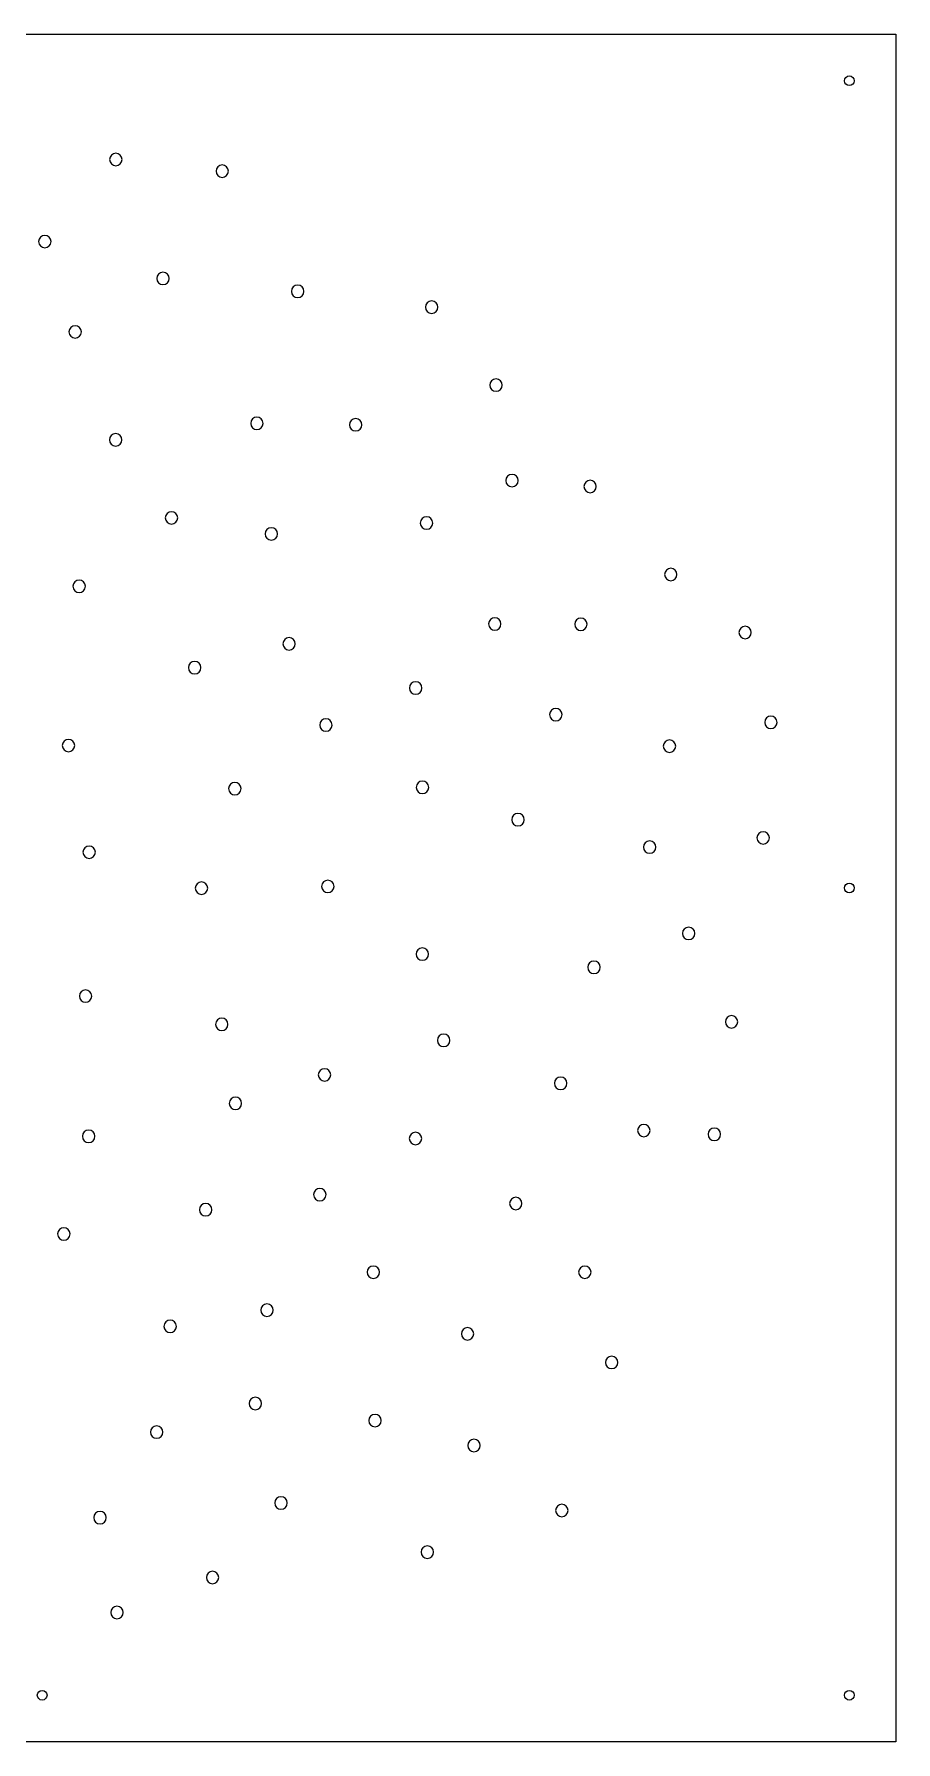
# Model space of a CAD drawing. Header units: millimetres. Extents: x -2422 to -1324, y 1673 to 2771.
# Drawn here: x -1878 to -1324, y 1673 to 2771 of the extents above; entities that cross this region are included whole.
import ezdxf

# ---------------------------------------------------------------- set-up
doc = ezdxf.new("R2010")
doc.units = ezdxf.units.MM
doc.header["$MEASUREMENT"] = 0
doc.layers.add('Make2D$visible$lines$EXPORTS', color=178, linetype='Continuous', true_color=0x000000)

msp = doc.modelspace()

# ---------------------------------------------------------------- linework, layer by layer
at = {"layer": 'Make2D$visible$lines$EXPORTS'}
msp.add_lwpolyline([(-2422, 1672.9), (-2422, 2771.1), (-1323.8, 2771.1), (-1323.8, 1672.9)], close=True, dxfattribs=at)
for centre in [(-1353.8, 2741.1, 952.1), (-1353.8, 2222, 952.1), (-1872.9, 1702.9, 952.1), (-1353.8, 1702.9, 952.1)]:
    msp.add_circle(centre, 3.12, dxfattribs=at)
for points in [[(-1825.5, 2694.5, 952.1), (-1823.3, 2694.5, 952.1), (-1821.5, 2692.8, 952.1), (-1821.5, 2690.5, 952.1), (-1821.5, 2688.3, 952.1), (-1823.3, 2686.5, 952.1), (-1825.5, 2686.5, 952.1), (-1827.7, 2686.5, 952.1), (-1829.5, 2688.3, 952.1), (-1829.5, 2690.5, 952.1), (-1829.5, 2692.8, 952.1), (-1827.7, 2694.5, 952.1), (-1825.5, 2694.5, 952.1)], [(-1757.1, 2687, 952.1), (-1754.9, 2687, 952.1), (-1753.1, 2685.2, 952.1), (-1753.1, 2683, 952.1), (-1753.1, 2680.8, 952.1), (-1754.9, 2679, 952.1), (-1757.1, 2679, 952.1), (-1759.3, 2679, 952.1), (-1761.1, 2680.8, 952.1), (-1761.1, 2683, 952.1), (-1761.1, 2685.2, 952.1), (-1759.3, 2687, 952.1), (-1757.1, 2687, 952.1)], [(-1871.2, 2641.7, 952.1), (-1869, 2641.7, 952.1), (-1867.2, 2639.9, 952.1), (-1867.2, 2637.7, 952.1), (-1867.2, 2635.5, 952.1), (-1869, 2633.7, 952.1), (-1871.2, 2633.7, 952.1), (-1873.4, 2633.7, 952.1), (-1875.2, 2635.5, 952.1), (-1875.2, 2637.7, 952.1), (-1875.2, 2639.9, 952.1), (-1873.4, 2641.7, 952.1), (-1871.2, 2641.7, 952.1)], [(-1795.2, 2618, 952.1), (-1793, 2618, 952.1), (-1791.2, 2616.2, 952.1), (-1791.2, 2614, 952.1), (-1791.2, 2611.8, 952.1), (-1793, 2610, 952.1), (-1795.2, 2610, 952.1), (-1797.4, 2610, 952.1), (-1799.2, 2611.8, 952.1), (-1799.2, 2614, 952.1), (-1799.2, 2616.2, 952.1), (-1797.4, 2618, 952.1), (-1795.2, 2618, 952.1)], [(-1708.6, 2609.7, 952.1), (-1706.3, 2609.7, 952.1), (-1704.6, 2608, 952.1), (-1704.6, 2605.7, 952.1), (-1704.6, 2603.5, 952.1), (-1706.3, 2601.7, 952.1), (-1708.6, 2601.7, 952.1), (-1710.8, 2601.7, 952.1), (-1712.6, 2603.5, 952.1), (-1712.6, 2605.7, 952.1), (-1712.6, 2608, 952.1), (-1710.8, 2609.7, 952.1), (-1708.6, 2609.7, 952.1)], [(-1622.4, 2599.5, 952.1), (-1620.2, 2599.5, 952.1), (-1618.4, 2597.7, 952.1), (-1618.4, 2595.5, 952.1), (-1618.4, 2593.3, 952.1), (-1620.2, 2591.5, 952.1), (-1622.4, 2591.5, 952.1), (-1624.6, 2591.5, 952.1), (-1626.4, 2593.3, 952.1), (-1626.4, 2595.5, 952.1), (-1626.4, 2597.7, 952.1), (-1624.6, 2599.5, 952.1), (-1622.4, 2599.5, 952.1)], [(-1851.7, 2583.6, 952.1), (-1849.5, 2583.6, 952.1), (-1847.7, 2581.8, 952.1), (-1847.7, 2579.6, 952.1), (-1847.7, 2577.4, 952.1), (-1849.5, 2575.6, 952.1), (-1851.7, 2575.6, 952.1), (-1853.9, 2575.6, 952.1), (-1855.7, 2577.4, 952.1), (-1855.7, 2579.6, 952.1), (-1855.7, 2581.8, 952.1), (-1853.9, 2583.6, 952.1), (-1851.7, 2583.6, 952.1)], [(-1581, 2549.4, 952.1), (-1578.8, 2549.4, 952.1), (-1577, 2547.6, 952.1), (-1577, 2545.4, 952.1), (-1577, 2543.2, 952.1), (-1578.8, 2541.4, 952.1), (-1581, 2541.4, 952.1), (-1583.2, 2541.4, 952.1), (-1585, 2543.2, 952.1), (-1585, 2545.4, 952.1), (-1585, 2547.6, 952.1), (-1583.2, 2549.4, 952.1), (-1581, 2549.4, 952.1)], [(-1734.8, 2524.8, 952.1), (-1732.6, 2524.8, 952.1), (-1730.8, 2523, 952.1), (-1730.8, 2520.8, 952.1), (-1730.8, 2518.6, 952.1), (-1732.6, 2516.8, 952.1), (-1734.8, 2516.8, 952.1), (-1737.1, 2516.8, 952.1), (-1738.8, 2518.6, 952.1), (-1738.8, 2520.8, 952.1), (-1738.8, 2523, 952.1), (-1737.1, 2524.8, 952.1), (-1734.8, 2524.8, 952.1)], [(-1671.3, 2523.9, 952.1), (-1669.1, 2523.9, 952.1), (-1667.3, 2522.1, 952.1), (-1667.3, 2519.9, 952.1), (-1667.3, 2517.6, 952.1), (-1669.1, 2515.9, 952.1), (-1671.3, 2515.9, 952.1), (-1673.5, 2515.9, 952.1), (-1675.3, 2517.6, 952.1), (-1675.3, 2519.9, 952.1), (-1675.3, 2522.1, 952.1), (-1673.5, 2523.9, 952.1), (-1671.3, 2523.9, 952.1)], [(-1825.6, 2514.2, 952.1), (-1823.4, 2514.2, 952.1), (-1821.6, 2512.4, 952.1), (-1821.6, 2510.2, 952.1), (-1821.6, 2508, 952.1), (-1823.4, 2506.2, 952.1), (-1825.6, 2506.2, 952.1), (-1827.8, 2506.2, 952.1), (-1829.6, 2508, 952.1), (-1829.6, 2510.2, 952.1), (-1829.6, 2512.4, 952.1), (-1827.8, 2514.2, 952.1), (-1825.6, 2514.2, 952.1)], [(-1570.7, 2488, 952.1), (-1568.5, 2488, 952.1), (-1566.7, 2486.2, 952.1), (-1566.7, 2484, 952.1), (-1566.7, 2481.8, 952.1), (-1568.5, 2480, 952.1), (-1570.7, 2480, 952.1), (-1572.9, 2480, 952.1), (-1574.7, 2481.8, 952.1), (-1574.7, 2484, 952.1), (-1574.7, 2486.2, 952.1), (-1572.9, 2488, 952.1), (-1570.7, 2488, 952.1)], [(-1520.5, 2484.2, 952.1), (-1518.3, 2484.2, 952.1), (-1516.5, 2482.4, 952.1), (-1516.5, 2480.2, 952.1), (-1516.5, 2478, 952.1), (-1518.3, 2476.2, 952.1), (-1520.5, 2476.2, 952.1), (-1522.7, 2476.2, 952.1), (-1524.5, 2478, 952.1), (-1524.5, 2480.2, 952.1), (-1524.5, 2482.4, 952.1), (-1522.7, 2484.2, 952.1), (-1520.5, 2484.2, 952.1)], [(-1789.7, 2464, 952.1), (-1787.5, 2464, 952.1), (-1785.7, 2462.2, 952.1), (-1785.7, 2460, 952.1), (-1785.7, 2457.8, 952.1), (-1787.5, 2456, 952.1), (-1789.7, 2456, 952.1), (-1791.9, 2456, 952.1), (-1793.7, 2457.8, 952.1), (-1793.7, 2460, 952.1), (-1793.7, 2462.2, 952.1), (-1791.9, 2464, 952.1), (-1789.7, 2464, 952.1)], [(-1625.7, 2460.7, 952.1), (-1623.4, 2460.7, 952.1), (-1621.7, 2458.9, 952.1), (-1621.7, 2456.7, 952.1), (-1621.7, 2454.5, 952.1), (-1623.4, 2452.7, 952.1), (-1625.7, 2452.7, 952.1), (-1627.9, 2452.7, 952.1), (-1629.7, 2454.5, 952.1), (-1629.7, 2456.7, 952.1), (-1629.7, 2458.9, 952.1), (-1627.9, 2460.7, 952.1), (-1625.7, 2460.7, 952.1)], [(-1725.5, 2453.7, 952.1), (-1723.3, 2453.7, 952.1), (-1721.5, 2451.9, 952.1), (-1721.5, 2449.7, 952.1), (-1721.5, 2447.5, 952.1), (-1723.3, 2445.7, 952.1), (-1725.5, 2445.7, 952.1), (-1727.7, 2445.7, 952.1), (-1729.5, 2447.5, 952.1), (-1729.5, 2449.7, 952.1), (-1729.5, 2451.9, 952.1), (-1727.7, 2453.7, 952.1), (-1725.5, 2453.7, 952.1)], [(-1468.6, 2427.6, 952.1), (-1466.4, 2427.6, 952.1), (-1464.6, 2425.8, 952.1), (-1464.6, 2423.6, 952.1), (-1464.6, 2421.4, 952.1), (-1466.4, 2419.6, 952.1), (-1468.6, 2419.6, 952.1), (-1470.8, 2419.6, 952.1), (-1472.6, 2421.4, 952.1), (-1472.6, 2423.6, 952.1), (-1472.6, 2425.8, 952.1), (-1470.8, 2427.6, 952.1), (-1468.6, 2427.6, 952.1)], [(-1849.1, 2420, 952.1), (-1846.8, 2420, 952.1), (-1845.1, 2418.2, 952.1), (-1845.1, 2416, 952.1), (-1845.1, 2413.8, 952.1), (-1846.8, 2412, 952.1), (-1849.1, 2412, 952.1), (-1851.3, 2412, 952.1), (-1853.1, 2413.8, 952.1), (-1853.1, 2416, 952.1), (-1853.1, 2418.2, 952.1), (-1851.3, 2420, 952.1), (-1849.1, 2420, 952.1)], [(-1581.8, 2395.8, 952.1), (-1579.6, 2395.8, 952.1), (-1577.8, 2394, 952.1), (-1577.8, 2391.8, 952.1), (-1577.8, 2389.6, 952.1), (-1579.6, 2387.8, 952.1), (-1581.8, 2387.8, 952.1), (-1584, 2387.8, 952.1), (-1585.8, 2389.6, 952.1), (-1585.8, 2391.8, 952.1), (-1585.8, 2394, 952.1), (-1584, 2395.8, 952.1), (-1581.8, 2395.8, 952.1)], [(-1526.4, 2395.6, 952.1), (-1524.2, 2395.6, 952.1), (-1522.4, 2393.8, 952.1), (-1522.4, 2391.6, 952.1), (-1522.4, 2389.4, 952.1), (-1524.2, 2387.6, 952.1), (-1526.4, 2387.6, 952.1), (-1528.7, 2387.6, 952.1), (-1530.4, 2389.4, 952.1), (-1530.4, 2391.6, 952.1), (-1530.4, 2393.8, 952.1), (-1528.7, 2395.6, 952.1), (-1526.4, 2395.6, 952.1)], [(-1420.8, 2390.3, 952.1), (-1418.5, 2390.3, 952.1), (-1416.8, 2388.5, 952.1), (-1416.8, 2386.3, 952.1), (-1416.8, 2384.1, 952.1), (-1418.5, 2382.3, 952.1), (-1420.8, 2382.3, 952.1), (-1423, 2382.3, 952.1), (-1424.8, 2384.1, 952.1), (-1424.8, 2386.3, 952.1), (-1424.8, 2388.5, 952.1), (-1423, 2390.3, 952.1), (-1420.8, 2390.3, 952.1)], [(-1714.1, 2383, 952.1), (-1711.9, 2383, 952.1), (-1710.1, 2381.2, 952.1), (-1710.1, 2379, 952.1), (-1710.1, 2376.8, 952.1), (-1711.9, 2375, 952.1), (-1714.1, 2375, 952.1), (-1716.3, 2375, 952.1), (-1718.1, 2376.8, 952.1), (-1718.1, 2379, 952.1), (-1718.1, 2381.2, 952.1), (-1716.3, 2383, 952.1), (-1714.1, 2383, 952.1)], [(-1774.8, 2367.7, 952.1), (-1772.6, 2367.7, 952.1), (-1770.8, 2365.9, 952.1), (-1770.8, 2363.7, 952.1), (-1770.8, 2361.5, 952.1), (-1772.6, 2359.7, 952.1), (-1774.8, 2359.7, 952.1), (-1777, 2359.7, 952.1), (-1778.8, 2361.5, 952.1), (-1778.8, 2363.7, 952.1), (-1778.8, 2365.9, 952.1), (-1777, 2367.7, 952.1), (-1774.8, 2367.7, 952.1)], [(-1632.7, 2354.6, 952.1), (-1630.5, 2354.6, 952.1), (-1628.7, 2352.8, 952.1), (-1628.7, 2350.6, 952.1), (-1628.7, 2348.4, 952.1), (-1630.5, 2346.6, 952.1), (-1632.7, 2346.6, 952.1), (-1634.9, 2346.6, 952.1), (-1636.7, 2348.4, 952.1), (-1636.7, 2350.6, 952.1), (-1636.7, 2352.8, 952.1), (-1634.9, 2354.6, 952.1), (-1632.7, 2354.6, 952.1)], [(-1690.4, 2330.8, 952.1), (-1688.2, 2330.8, 952.1), (-1686.4, 2329, 952.1), (-1686.4, 2326.8, 952.1), (-1686.4, 2324.6, 952.1), (-1688.2, 2322.8, 952.1), (-1690.4, 2322.8, 952.1), (-1692.6, 2322.8, 952.1), (-1694.4, 2324.6, 952.1), (-1694.4, 2326.8, 952.1), (-1694.4, 2329, 952.1), (-1692.6, 2330.8, 952.1), (-1690.4, 2330.8, 952.1)], [(-1542.5, 2337.5, 952.1), (-1540.3, 2337.5, 952.1), (-1538.5, 2335.7, 952.1), (-1538.5, 2333.5, 952.1), (-1538.5, 2331.2, 952.1), (-1540.3, 2329.5, 952.1), (-1542.5, 2329.5, 952.1), (-1544.7, 2329.5, 952.1), (-1546.5, 2331.2, 952.1), (-1546.5, 2333.5, 952.1), (-1546.5, 2335.7, 952.1), (-1544.7, 2337.5, 952.1), (-1542.5, 2337.5, 952.1)], [(-1404.2, 2332.5, 952.1), (-1402, 2332.5, 952.1), (-1400.2, 2330.7, 952.1), (-1400.2, 2328.5, 952.1), (-1400.2, 2326.3, 952.1), (-1402, 2324.5, 952.1), (-1404.2, 2324.5, 952.1), (-1406.4, 2324.5, 952.1), (-1408.2, 2326.3, 952.1), (-1408.2, 2328.5, 952.1), (-1408.2, 2330.7, 952.1), (-1406.4, 2332.5, 952.1), (-1404.2, 2332.5, 952.1)], [(-1856, 2317.6, 952.1), (-1853.8, 2317.6, 952.1), (-1852, 2315.8, 952.1), (-1852, 2313.6, 952.1), (-1852, 2311.4, 952.1), (-1853.8, 2309.6, 952.1), (-1856, 2309.6, 952.1), (-1858.2, 2309.6, 952.1), (-1860, 2311.4, 952.1), (-1860, 2313.6, 952.1), (-1860, 2315.8, 952.1), (-1858.2, 2317.6, 952.1), (-1856, 2317.6, 952.1)], [(-1469.4, 2317.2, 952.1), (-1467.2, 2317.2, 952.1), (-1465.4, 2315.4, 952.1), (-1465.4, 2313.2, 952.1), (-1465.4, 2311, 952.1), (-1467.2, 2309.2, 952.1), (-1469.4, 2309.2, 952.1), (-1471.6, 2309.2, 952.1), (-1473.4, 2311, 952.1), (-1473.4, 2313.2, 952.1), (-1473.4, 2315.4, 952.1), (-1471.6, 2317.2, 952.1), (-1469.4, 2317.2, 952.1)], [(-1749, 2289.9, 952.1), (-1746.8, 2289.9, 952.1), (-1745, 2288.1, 952.1), (-1745, 2285.9, 952.1), (-1745, 2283.6, 952.1), (-1746.8, 2281.9, 952.1), (-1749, 2281.9, 952.1), (-1751.2, 2281.9, 952.1), (-1753, 2283.6, 952.1), (-1753, 2285.9, 952.1), (-1753, 2288.1, 952.1), (-1751.2, 2289.9, 952.1), (-1749, 2289.9, 952.1)], [(-1628.3, 2290.7, 952.1), (-1626.1, 2290.7, 952.1), (-1624.3, 2288.9, 952.1), (-1624.3, 2286.7, 952.1), (-1624.3, 2284.5, 952.1), (-1626.1, 2282.7, 952.1), (-1628.3, 2282.7, 952.1), (-1630.6, 2282.7, 952.1), (-1632.3, 2284.5, 952.1), (-1632.3, 2286.7, 952.1), (-1632.3, 2288.9, 952.1), (-1630.6, 2290.7, 952.1), (-1628.3, 2290.7, 952.1)], [(-1566.9, 2269.9, 952.1), (-1564.7, 2269.9, 952.1), (-1562.9, 2268.2, 952.1), (-1562.9, 2265.9, 952.1), (-1562.9, 2263.7, 952.1), (-1564.7, 2261.9, 952.1), (-1566.9, 2261.9, 952.1), (-1569.1, 2261.9, 952.1), (-1570.9, 2263.7, 952.1), (-1570.9, 2265.9, 952.1), (-1570.9, 2268.2, 952.1), (-1569.1, 2269.9, 952.1), (-1566.9, 2269.9, 952.1)], [(-1482.2, 2252.3, 952.1), (-1480, 2252.3, 952.1), (-1478.2, 2250.5, 952.1), (-1478.2, 2248.3, 952.1), (-1478.2, 2246.1, 952.1), (-1480, 2244.3, 952.1), (-1482.2, 2244.3, 952.1), (-1484.4, 2244.3, 952.1), (-1486.2, 2246.1, 952.1), (-1486.2, 2248.3, 952.1), (-1486.2, 2250.5, 952.1), (-1484.4, 2252.3, 952.1), (-1482.2, 2252.3, 952.1)], [(-1409.2, 2258.2, 952.1), (-1407, 2258.2, 952.1), (-1405.2, 2256.4, 952.1), (-1405.2, 2254.2, 952.1), (-1405.2, 2252, 952.1), (-1407, 2250.2, 952.1), (-1409.2, 2250.2, 952.1), (-1411.4, 2250.2, 952.1), (-1413.2, 2252, 952.1), (-1413.2, 2254.2, 952.1), (-1413.2, 2256.4, 952.1), (-1411.4, 2258.2, 952.1), (-1409.2, 2258.2, 952.1)], [(-1842.7, 2249, 952.1), (-1840.5, 2249, 952.1), (-1838.7, 2247.2, 952.1), (-1838.7, 2245, 952.1), (-1838.7, 2242.8, 952.1), (-1840.5, 2241, 952.1), (-1842.7, 2241, 952.1), (-1844.9, 2241, 952.1), (-1846.7, 2242.8, 952.1), (-1846.7, 2245, 952.1), (-1846.7, 2247.2, 952.1), (-1844.9, 2249, 952.1), (-1842.7, 2249, 952.1)], [(-1770.4, 2225.9, 952.1), (-1768.2, 2225.9, 952.1), (-1766.4, 2224.1, 952.1), (-1766.4, 2221.9, 952.1), (-1766.4, 2219.7, 952.1), (-1768.2, 2217.9, 952.1), (-1770.4, 2217.9, 952.1), (-1772.6, 2217.9, 952.1), (-1774.4, 2219.7, 952.1), (-1774.4, 2221.9, 952.1), (-1774.4, 2224.1, 952.1), (-1772.6, 2225.9, 952.1), (-1770.4, 2225.9, 952.1)], [(-1689.2, 2227, 952.1), (-1686.9, 2227, 952.1), (-1685.2, 2225.3, 952.1), (-1685.2, 2223, 952.1), (-1685.2, 2220.8, 952.1), (-1686.9, 2219, 952.1), (-1689.2, 2219, 952.1), (-1691.4, 2219, 952.1), (-1693.2, 2220.8, 952.1), (-1693.2, 2223, 952.1), (-1693.2, 2225.3, 952.1), (-1691.4, 2227, 952.1), (-1689.2, 2227, 952.1)], [(-1457.1, 2196.8, 952.1), (-1454.9, 2196.8, 952.1), (-1453.1, 2195, 952.1), (-1453.1, 2192.8, 952.1), (-1453.1, 2190.6, 952.1), (-1454.9, 2188.8, 952.1), (-1457.1, 2188.8, 952.1), (-1459.3, 2188.8, 952.1), (-1461.1, 2190.6, 952.1), (-1461.1, 2192.8, 952.1), (-1461.1, 2195, 952.1), (-1459.3, 2196.8, 952.1), (-1457.1, 2196.8, 952.1)], [(-1628.4, 2183.5, 952.1), (-1626.2, 2183.5, 952.1), (-1624.4, 2181.7, 952.1), (-1624.4, 2179.5, 952.1), (-1624.4, 2177.3, 952.1), (-1626.2, 2175.5, 952.1), (-1628.4, 2175.5, 952.1), (-1630.6, 2175.5, 952.1), (-1632.4, 2177.3, 952.1), (-1632.4, 2179.5, 952.1), (-1632.4, 2181.7, 952.1), (-1630.6, 2183.5, 952.1), (-1628.4, 2183.5, 952.1)], [(-1518, 2175, 952.1), (-1515.7, 2175, 952.1), (-1514, 2173.2, 952.1), (-1514, 2171, 952.1), (-1514, 2168.8, 952.1), (-1515.7, 2167, 952.1), (-1518, 2167, 952.1), (-1520.2, 2167, 952.1), (-1522, 2168.8, 952.1), (-1522, 2171, 952.1), (-1522, 2173.2, 952.1), (-1520.2, 2175, 952.1), (-1518, 2175, 952.1)], [(-1845, 2156.5, 952.1), (-1842.8, 2156.5, 952.1), (-1841, 2154.7, 952.1), (-1841, 2152.5, 952.1), (-1841, 2150.3, 952.1), (-1842.8, 2148.5, 952.1), (-1845, 2148.5, 952.1), (-1847.2, 2148.5, 952.1), (-1849, 2150.3, 952.1), (-1849, 2152.5, 952.1), (-1849, 2154.7, 952.1), (-1847.2, 2156.5, 952.1), (-1845, 2156.5, 952.1)], [(-1757.4, 2138.3, 952.1), (-1755.2, 2138.3, 952.1), (-1753.4, 2136.6, 952.1), (-1753.4, 2134.3, 952.1), (-1753.4, 2132.1, 952.1), (-1755.2, 2130.3, 952.1), (-1757.4, 2130.3, 952.1), (-1759.6, 2130.3, 952.1), (-1761.4, 2132.1, 952.1), (-1761.4, 2134.3, 952.1), (-1761.4, 2136.6, 952.1), (-1759.6, 2138.3, 952.1), (-1757.4, 2138.3, 952.1)], [(-1429.5, 2139.9, 952.1), (-1427.3, 2139.9, 952.1), (-1425.5, 2138.1, 952.1), (-1425.5, 2135.9, 952.1), (-1425.5, 2133.7, 952.1), (-1427.3, 2131.9, 952.1), (-1429.5, 2131.9, 952.1), (-1431.7, 2131.9, 952.1), (-1433.5, 2133.7, 952.1), (-1433.5, 2135.9, 952.1), (-1433.5, 2138.1, 952.1), (-1431.7, 2139.9, 952.1), (-1429.5, 2139.9, 952.1)], [(-1614.7, 2128, 952.1), (-1612.5, 2128, 952.1), (-1610.7, 2126.3, 952.1), (-1610.7, 2124, 952.1), (-1610.7, 2121.8, 952.1), (-1612.5, 2120, 952.1), (-1614.7, 2120, 952.1), (-1616.9, 2120, 952.1), (-1618.7, 2121.8, 952.1), (-1618.7, 2124, 952.1), (-1618.7, 2126.3, 952.1), (-1616.9, 2128, 952.1), (-1614.7, 2128, 952.1)], [(-1691.3, 2105.8, 952.1), (-1689, 2105.8, 952.1), (-1687.3, 2104, 952.1), (-1687.3, 2101.8, 952.1), (-1687.3, 2099.6, 952.1), (-1689, 2097.8, 952.1), (-1691.3, 2097.8, 952.1), (-1693.5, 2097.8, 952.1), (-1695.3, 2099.6, 952.1), (-1695.3, 2101.8, 952.1), (-1695.3, 2104, 952.1), (-1693.5, 2105.8, 952.1), (-1691.3, 2105.8, 952.1)], [(-1539.4, 2100.4, 952.1), (-1537.1, 2100.4, 952.1), (-1535.4, 2098.6, 952.1), (-1535.4, 2096.4, 952.1), (-1535.4, 2094.2, 952.1), (-1537.1, 2092.4, 952.1), (-1539.4, 2092.4, 952.1), (-1541.6, 2092.4, 952.1), (-1543.4, 2094.2, 952.1), (-1543.4, 2096.4, 952.1), (-1543.4, 2098.6, 952.1), (-1541.6, 2100.4, 952.1), (-1539.4, 2100.4, 952.1)], [(-1748.6, 2087.5, 952.1), (-1746.3, 2087.5, 952.1), (-1744.6, 2085.7, 952.1), (-1744.6, 2083.5, 952.1), (-1744.6, 2081.3, 952.1), (-1746.3, 2079.5, 952.1), (-1748.6, 2079.5, 952.1), (-1750.8, 2079.5, 952.1), (-1752.6, 2081.3, 952.1), (-1752.6, 2083.5, 952.1), (-1752.6, 2085.7, 952.1), (-1750.8, 2087.5, 952.1), (-1748.6, 2087.5, 952.1)], [(-1843, 2066.3, 952.1), (-1840.8, 2066.3, 952.1), (-1839, 2064.5, 952.1), (-1839, 2062.3, 952.1), (-1839, 2060.1, 952.1), (-1840.8, 2058.3, 952.1), (-1843, 2058.3, 952.1), (-1845.2, 2058.3, 952.1), (-1847, 2060.1, 952.1), (-1847, 2062.3, 952.1), (-1847, 2064.5, 952.1), (-1845.2, 2066.3, 952.1), (-1843, 2066.3, 952.1)], [(-1632.8, 2064.9, 952.1), (-1630.6, 2064.9, 952.1), (-1628.8, 2063.1, 952.1), (-1628.8, 2060.9, 952.1), (-1628.8, 2058.7, 952.1), (-1630.6, 2056.9, 952.1), (-1632.8, 2056.9, 952.1), (-1635.1, 2056.9, 952.1), (-1636.8, 2058.7, 952.1), (-1636.8, 2060.9, 952.1), (-1636.8, 2063.1, 952.1), (-1635.1, 2064.9, 952.1), (-1632.8, 2064.9, 952.1)], [(-1485.9, 2070, 952.1), (-1483.7, 2070, 952.1), (-1481.9, 2068.2, 952.1), (-1481.9, 2066, 952.1), (-1481.9, 2063.8, 952.1), (-1483.7, 2062, 952.1), (-1485.9, 2062, 952.1), (-1488.1, 2062, 952.1), (-1489.9, 2063.8, 952.1), (-1489.9, 2066, 952.1), (-1489.9, 2068.2, 952.1), (-1488.1, 2070, 952.1), (-1485.9, 2070, 952.1)], [(-1440.6, 2067.6, 952.1), (-1438.4, 2067.6, 952.1), (-1436.6, 2065.8, 952.1), (-1436.6, 2063.6, 952.1), (-1436.6, 2061.4, 952.1), (-1438.4, 2059.6, 952.1), (-1440.6, 2059.6, 952.1), (-1442.8, 2059.6, 952.1), (-1444.6, 2061.4, 952.1), (-1444.6, 2063.6, 952.1), (-1444.6, 2065.8, 952.1), (-1442.8, 2067.6, 952.1), (-1440.6, 2067.6, 952.1)], [(-1694.3, 2028.8, 952.1), (-1692.1, 2028.8, 952.1), (-1690.3, 2027.1, 952.1), (-1690.3, 2024.8, 952.1), (-1690.3, 2022.6, 952.1), (-1692.1, 2020.8, 952.1), (-1694.3, 2020.8, 952.1), (-1696.5, 2020.8, 952.1), (-1698.3, 2022.6, 952.1), (-1698.3, 2024.8, 952.1), (-1698.3, 2027.1, 952.1), (-1696.5, 2028.8, 952.1), (-1694.3, 2028.8, 952.1)], [(-1568.3, 2023.1, 952.1), (-1566.1, 2023.1, 952.1), (-1564.3, 2021.3, 952.1), (-1564.3, 2019.1, 952.1), (-1564.3, 2016.9, 952.1), (-1566.1, 2015.1, 952.1), (-1568.3, 2015.1, 952.1), (-1570.5, 2015.1, 952.1), (-1572.3, 2016.9, 952.1), (-1572.3, 2019.1, 952.1), (-1572.3, 2021.3, 952.1), (-1570.5, 2023.1, 952.1), (-1568.3, 2023.1, 952.1)], [(-1767.8, 2019.1, 952.1), (-1765.5, 2019.1, 952.1), (-1763.8, 2017.3, 952.1), (-1763.8, 2015.1, 952.1), (-1763.8, 2012.9, 952.1), (-1765.5, 2011.1, 952.1), (-1767.8, 2011.1, 952.1), (-1770, 2011.1, 952.1), (-1771.8, 2012.9, 952.1), (-1771.8, 2015.1, 952.1), (-1771.8, 2017.3, 952.1), (-1770, 2019.1, 952.1), (-1767.8, 2019.1, 952.1)], [(-1859, 2003.5, 952.1), (-1856.8, 2003.5, 952.1), (-1855, 2001.7, 952.1), (-1855, 1999.5, 952.1), (-1855, 1997.3, 952.1), (-1856.8, 1995.5, 952.1), (-1859, 1995.5, 952.1), (-1861.2, 1995.5, 952.1), (-1863, 1997.3, 952.1), (-1863, 1999.5, 952.1), (-1863, 2001.7, 952.1), (-1861.2, 2003.5, 952.1), (-1859, 2003.5, 952.1)], [(-1659.9, 1978.9, 952.1), (-1657.7, 1978.9, 952.1), (-1655.9, 1977.1, 952.1), (-1655.9, 1974.9, 952.1), (-1655.9, 1972.7, 952.1), (-1657.7, 1970.9, 952.1), (-1659.9, 1970.9, 952.1), (-1662.1, 1970.9, 952.1), (-1663.9, 1972.7, 952.1), (-1663.9, 1974.9, 952.1), (-1663.9, 1977.1, 952.1), (-1662.1, 1978.9, 952.1), (-1659.9, 1978.9, 952.1)], [(-1523.9, 1978.9, 952.1), (-1521.7, 1978.9, 952.1), (-1519.9, 1977.2, 952.1), (-1519.9, 1974.9, 952.1), (-1519.9, 1972.7, 952.1), (-1521.7, 1970.9, 952.1), (-1523.9, 1970.9, 952.1), (-1526.1, 1970.9, 952.1), (-1527.9, 1972.7, 952.1), (-1527.9, 1974.9, 952.1), (-1527.9, 1977.2, 952.1), (-1526.1, 1978.9, 952.1), (-1523.9, 1978.9, 952.1)], [(-1790.6, 1944.1, 952.1), (-1788.4, 1944.1, 952.1), (-1786.6, 1942.3, 952.1), (-1786.6, 1940.1, 952.1), (-1786.6, 1937.9, 952.1), (-1788.4, 1936.1, 952.1), (-1790.6, 1936.1, 952.1), (-1792.8, 1936.1, 952.1), (-1794.6, 1937.9, 952.1), (-1794.6, 1940.1, 952.1), (-1794.6, 1942.3, 952.1), (-1792.8, 1944.1, 952.1), (-1790.6, 1944.1, 952.1)], [(-1728.3, 1954.5, 952.1), (-1726, 1954.5, 952.1), (-1724.3, 1952.7, 952.1), (-1724.3, 1950.5, 952.1), (-1724.3, 1948.3, 952.1), (-1726, 1946.5, 952.1), (-1728.3, 1946.5, 952.1), (-1730.5, 1946.5, 952.1), (-1732.3, 1948.3, 952.1), (-1732.3, 1950.5, 952.1), (-1732.3, 1952.7, 952.1), (-1730.5, 1954.5, 952.1), (-1728.3, 1954.5, 952.1)], [(-1599.3, 1939.3, 952.1), (-1597.1, 1939.3, 952.1), (-1595.3, 1937.5, 952.1), (-1595.3, 1935.3, 952.1), (-1595.3, 1933.1, 952.1), (-1597.1, 1931.3, 952.1), (-1599.3, 1931.3, 952.1), (-1601.5, 1931.3, 952.1), (-1603.3, 1933.1, 952.1), (-1603.3, 1935.3, 952.1), (-1603.3, 1937.5, 952.1), (-1601.5, 1939.3, 952.1), (-1599.3, 1939.3, 952.1)], [(-1506.6, 1920.9, 952.1), (-1504.3, 1920.9, 952.1), (-1502.6, 1919.1, 952.1), (-1502.6, 1916.9, 952.1), (-1502.6, 1914.7, 952.1), (-1504.3, 1912.9, 952.1), (-1506.6, 1912.9, 952.1), (-1508.8, 1912.9, 952.1), (-1510.6, 1914.7, 952.1), (-1510.6, 1916.9, 952.1), (-1510.6, 1919.1, 952.1), (-1508.8, 1920.9, 952.1), (-1506.6, 1920.9, 952.1)], [(-1735.8, 1894.5, 952.1), (-1733.6, 1894.5, 952.1), (-1731.8, 1892.7, 952.1), (-1731.8, 1890.5, 952.1), (-1731.8, 1888.2, 952.1), (-1733.6, 1886.5, 952.1), (-1735.8, 1886.5, 952.1), (-1738.1, 1886.5, 952.1), (-1739.8, 1888.2, 952.1), (-1739.8, 1890.5, 952.1), (-1739.8, 1892.7, 952.1), (-1738.1, 1894.5, 952.1), (-1735.8, 1894.5, 952.1)], [(-1658.8, 1883.5, 952.1), (-1656.6, 1883.5, 952.1), (-1654.8, 1881.7, 952.1), (-1654.8, 1879.5, 952.1), (-1654.8, 1877.3, 952.1), (-1656.6, 1875.5, 952.1), (-1658.8, 1875.5, 952.1), (-1661.1, 1875.5, 952.1), (-1662.8, 1877.3, 952.1), (-1662.8, 1879.5, 952.1), (-1662.8, 1881.7, 952.1), (-1661.1, 1883.5, 952.1), (-1658.8, 1883.5, 952.1)], [(-1799.3, 1876.1, 952.1), (-1797.1, 1876.1, 952.1), (-1795.3, 1874.3, 952.1), (-1795.3, 1872.1, 952.1), (-1795.3, 1869.9, 952.1), (-1797.1, 1868.1, 952.1), (-1799.3, 1868.1, 952.1), (-1801.5, 1868.1, 952.1), (-1803.3, 1869.9, 952.1), (-1803.3, 1872.1, 952.1), (-1803.3, 1874.3, 952.1), (-1801.5, 1876.1, 952.1), (-1799.3, 1876.1, 952.1)], [(-1595.2, 1867.5, 952.1), (-1592.9, 1867.5, 952.1), (-1591.2, 1865.7, 952.1), (-1591.2, 1863.5, 952.1), (-1591.2, 1861.3, 952.1), (-1592.9, 1859.5, 952.1), (-1595.2, 1859.5, 952.1), (-1597.4, 1859.5, 952.1), (-1599.2, 1861.3, 952.1), (-1599.2, 1863.5, 952.1), (-1599.2, 1865.7, 952.1), (-1597.4, 1867.5, 952.1), (-1595.2, 1867.5, 952.1)], [(-1719.3, 1830.5, 952.1), (-1717.1, 1830.5, 952.1), (-1715.3, 1828.7, 952.1), (-1715.3, 1826.5, 952.1), (-1715.3, 1824.2, 952.1), (-1717.1, 1822.5, 952.1), (-1719.3, 1822.5, 952.1), (-1721.6, 1822.5, 952.1), (-1723.3, 1824.2, 952.1), (-1723.3, 1826.5, 952.1), (-1723.3, 1828.7, 952.1), (-1721.6, 1830.5, 952.1), (-1719.3, 1830.5, 952.1)], [(-1538.7, 1825.7, 952.1), (-1536.5, 1825.7, 952.1), (-1534.7, 1823.9, 952.1), (-1534.7, 1821.7, 952.1), (-1534.7, 1819.5, 952.1), (-1536.5, 1817.7, 952.1), (-1538.7, 1817.7, 952.1), (-1540.9, 1817.7, 952.1), (-1542.7, 1819.5, 952.1), (-1542.7, 1821.7, 952.1), (-1542.7, 1823.9, 952.1), (-1540.9, 1825.7, 952.1), (-1538.7, 1825.7, 952.1)], [(-1835.7, 1821.1, 952.1), (-1833.5, 1821.1, 952.1), (-1831.7, 1819.3, 952.1), (-1831.7, 1817.1, 952.1), (-1831.7, 1814.9, 952.1), (-1833.5, 1813.1, 952.1), (-1835.7, 1813.1, 952.1), (-1837.9, 1813.1, 952.1), (-1839.7, 1814.9, 952.1), (-1839.7, 1817.1, 952.1), (-1839.7, 1819.3, 952.1), (-1837.9, 1821.1, 952.1), (-1835.7, 1821.1, 952.1)], [(-1625.2, 1798.9, 952.1), (-1623, 1798.9, 952.1), (-1621.2, 1797.2, 952.1), (-1621.2, 1794.9, 952.1), (-1621.2, 1792.7, 952.1), (-1623, 1790.9, 952.1), (-1625.2, 1790.9, 952.1), (-1627.4, 1790.9, 952.1), (-1629.2, 1792.7, 952.1), (-1629.2, 1794.9, 952.1), (-1629.2, 1797.2, 952.1), (-1627.4, 1798.9, 952.1), (-1625.2, 1798.9, 952.1)], [(-1763.3, 1782.6, 952.1), (-1761.1, 1782.6, 952.1), (-1759.3, 1780.8, 952.1), (-1759.3, 1778.6, 952.1), (-1759.3, 1776.4, 952.1), (-1761.1, 1774.6, 952.1), (-1763.3, 1774.6, 952.1), (-1765.6, 1774.6, 952.1), (-1767.3, 1776.4, 952.1), (-1767.3, 1778.6, 952.1), (-1767.3, 1780.8, 952.1), (-1765.6, 1782.6, 952.1), (-1763.3, 1782.6, 952.1)], [(-1824.8, 1760.1, 952.1), (-1822.6, 1760.1, 952.1), (-1820.8, 1758.3, 952.1), (-1820.8, 1756.1, 952.1), (-1820.8, 1753.9, 952.1), (-1822.6, 1752.1, 952.1), (-1824.8, 1752.1, 952.1), (-1827, 1752.1, 952.1), (-1828.8, 1753.9, 952.1), (-1828.8, 1756.1, 952.1), (-1828.8, 1758.3, 952.1), (-1827, 1760.1, 952.1), (-1824.8, 1760.1, 952.1)]]:
    msp.add_open_spline(points, degree=3, knots=[1, 1, 1, 1, 2, 2, 2, 3, 3, 3, 4, 4, 4, 5, 5, 5, 5], dxfattribs=at)

doc.saveas('drawing.dxf')
